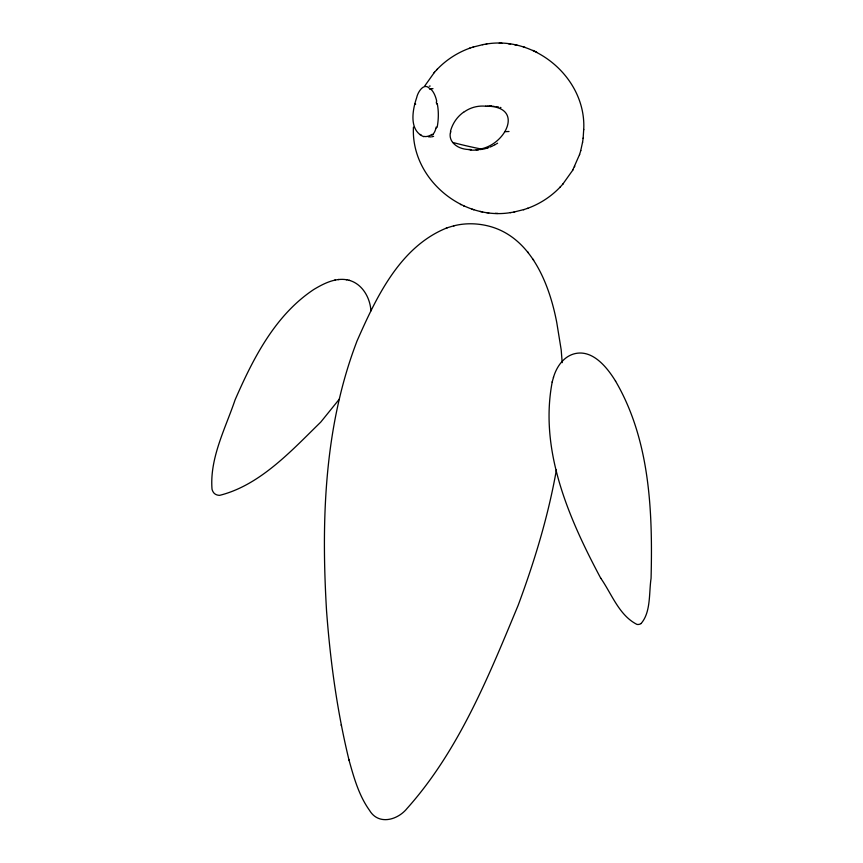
<?xml version="1.0" encoding="UTF-8"?>
<svg xmlns="http://www.w3.org/2000/svg" width="863" height="863" viewBox="0 0 863 863"><rect width="100%" height="100%" fill="white"/><g stroke="black" fill="none" stroke-linecap="round" stroke-linejoin="round"><path stroke-width="1.29" d="M583.712 129.461L583.129 138.382M580.68 150.842L582.59 142.115M582.547 142.46L583.172 138.037M436.182 127.023L435.88 128.544M556.408 469.839C548.329 515.664 534.78 560.324 518.674 603.917L518.102 605.448C488.62 676.322 458.889 750.432 407.153 808.351C397.714 820.13 378.501 825.546 369.515 810.346C358.889 795.503 353.906 777.639 349.062 760.271C337.109 711.198 330.292 661.026 326.538 610.702C321.23 520.799 324.078 427.886 356.365 342.751L356.969 341.112C376.225 297.476 400.044 246.3 447.53 227.659M450.497 132.913L450.831 131.51M552.255 381.759C539.041 450.464 569.008 518.663 600.637 578.048L600.788 578.307M423.722 136.688C408.749 130.356 412.438 110.097 416.678 97.648C417.789 91.985 424.337 81.478 430.119 89.169M553.442 377.509C556.301 367.422 563.021 357.217 573.496 354.024C592.04 348.479 606.937 367.109 615.438 380.939L615.632 381.273M552.158 382.104L553.528 377.196M562.622 184.391L572.547 170.464L579.602 154.455M579.505 154.79L580.777 150.507M572.547 170.464L572.87 169.849M574.478 166.829L574.812 166.214M485.599 106.16C524.801 105.793 506.333 144.078 480.767 148.932A90.831 15.146 9.5 0 1 452.697 142.427A10.593 9.428 89 0 1 450.313 132.87M424.607 86.149L434.531 72.212M339.375 399.073L320.734 422.126C291.759 450.367 260.238 485.211 219.677 495.34C217.713 495.33 215.696 494.736 214.261 493.366C213.15 492.244 212.438 490.756 212.028 489.235C209.536 458.21 225.34 428.652 235.049 399.979L235.47 398.986C253.463 357.865 275.383 314.919 313.884 289.429C323.69 283.56 335.103 277.713 346.883 279.785M641.004 623.582C651.069 612.309 648.868 592.676 651.069 578.35C652.741 511.586 650.087 440.044 615.438 380.939M436.829 69.698C445.955 60.032 457.422 52.578 469.957 48.112M433.334 133.981L431.921 135.329M527.196 208.49C539.731 204.024 551.198 196.581 560.324 186.904M434.057 72.74L437.282 69.191M559.871 187.411L563.086 183.862M463.604 112.341L465.427 111.079A33.409 32.201 55.4 0 1 485.599 106.203M497.606 143.193L496.797 143.7M495.977 144.186L495.146 144.66M640.875 623.669C639.666 624.348 638.264 624.704 636.883 624.37C618.987 615.276 611.608 593.625 600.637 578.048M494.736 144.887L493.895 145.329M493.053 145.75L491.791 146.343M491.36 146.537L490.076 147.066M433.636 136.311L432.061 136.807M488.782 147.562L487.487 148.015M473.021 47.087L483.194 44.563M513.96 212.039L524.132 209.515M469.267 48.35L473.658 46.872M523.496 209.731L527.886 208.253M429.267 86.181L430.173 86.03M487.045 148.145L484.488 148.857M453.604 225.879C465.189 222.881 477.498 223.183 489.051 226.182C531.09 237.152 549.429 284.024 556.775 322.622L561.187 349.828L562.201 362.665M446.3 228.037L454.585 225.577M483.722 149.029L480.303 149.59M486.171 44.067C535.664 35.577 586.581 78.706 583.712 129.817M413.442 127.141C410.788 178.123 461.619 220.993 510.982 212.535M482.46 44.682L486.808 43.959M510.346 212.643L514.693 211.92M334.628 280.184L335.448 280.054M338.231 279.59L338.965 279.472M431.101 136.947L428.372 136.775M478.404 149.752L476.128 149.774M429.655 88.803L432.978 88.662M414.769 104.153L415.707 104.121M486.818 106.311L494.046 106.322M419.903 134.606L420.864 134.563M504.628 131.683L509.008 131.5M452.697 142.427C456.926 147.735 464.208 149.763 470.745 149.515M501.91 43.226L499.235 43.161M495.243 213.377L497.908 213.441M470.961 149.86L468.825 149.59M508.361 43.733L510.605 44.024M488.792 212.87L486.549 212.578M496.139 106.591L498.555 107.023M514.521 44.671L517.099 45.2M482.633 211.931L480.055 211.403M348.954 280.248C362.309 283.798 370.205 297.8 370.917 310.907M346.106 279.612L349.601 280.389M500.27 107.422L500.95 107.605M523.312 46.829L525.146 47.422M472.007 209.18L473.841 209.774M536.732 52.168L532.892 50.367M460.421 204.434L461.09 204.747M463.679 205.966L464.262 206.235M532.935 259.127L533.69 260.184M527.671 251.823L528.329 252.751M341.198 724.834L341.414 725.805M348.9 759.526L349.062 760.271M489.548 105.685A34.552 33.021 80.8 0 1 491.274 105.858M450.443 131.392A35.297 34.067 68.1 0 1 463.528 112.222M480.81 149.17A31.661 29.784 -59 0 1 470.928 150.097M431.845 134.412A19.752 11.672 -66.7 0 1 423.819 136.397M435.804 128.511A9.978 6.526 -83.2 0 1 433.291 133.905M437.185 103.377A35.307 18.004 -82 0 1 437.153 127.336M436.268 102.007A35.059 15.264 -83.6 0 1 436.635 103.948M430.206 88.716A33.409 14.196 -84.2 0 1 436.743 101.305"/></g></svg>
